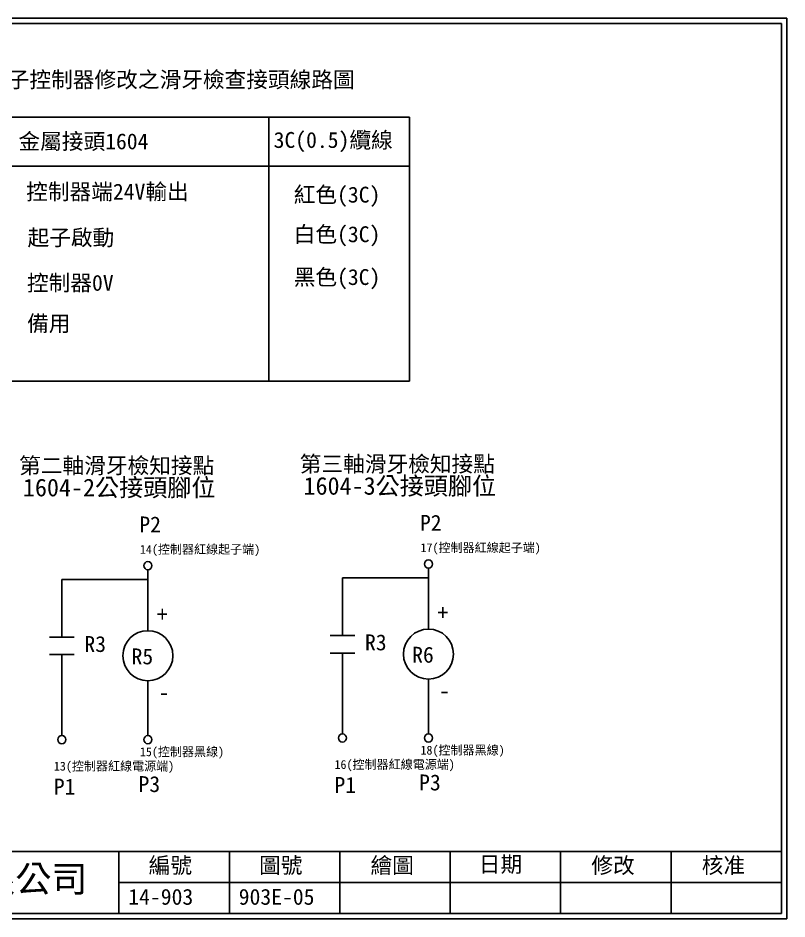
# Model space of a CAD drawing. Extents: x 926 to 1213, y 3 to 207.
# Drawn here: x 1038.6 to 1212.7, y 3 to 207 of the extents above; entities that cross this region are included whole.
import ezdxf

# ---------------------------------------------------------------- set-up
doc = ezdxf.new("R2010")
doc.units = 0
doc.layers.get('0').update_dxf_attribs({"linetype": 'CONTINUOUS'})
doc.layers.add('圖框層', color=7, linetype='CONTINUOUS')
doc.layers.add('標尺寸層', color=3, linetype='CONTINUOUS')
doc.styles.add('CNS', font='romanc.shx', dxfattribs={"bigfont": 'chineset.shx'})
doc.styles.add('STSL', font='kaiu.ttf')

msp = doc.modelspace()

# ---------------------------------------------------------------- linework, layer by layer
at = {"color": 7}
for p, q in [((1048.56, 79.87), (1068.04, 79.87)), ((1112.09, 80.24), (1131.57, 80.24))]:
    msp.add_line(p, q, dxfattribs=at)
at = {"layer": '圖框層', "color": 7}
for p, q in [((1212.74, 206.97), (925.74, 206.97)), ((1212.74, 3), (1212.74, 206.97)), ((1211.49, 205.72), (926.99, 205.72)), ((1211.49, 4.25), (1211.49, 205.72)), ((926.99, 18.25), (1211.49, 18.25)), ((1061.49, 4.25), (1061.49, 18.25)), ((1086.49, 4.25), (1086.49, 18.25)), ((1111.49, 4.25), (1111.49, 18.25)), ((1136.49, 4.25), (1136.49, 18.25)), ((1161.49, 4.25), (1161.49, 18.25)), ((1186.49, 4.25), (1186.49, 18.25)), ((1061.49, 11.25), (1211.49, 11.25)), ((926.99, 4.25), (1211.49, 4.25)), ((925.74, 3), (1212.74, 3))]:
    msp.add_line(p, q, dxfattribs=at)
at = {"layer": '標尺寸層', "color": 7}
for p, q in [((1095.39, 124.77), (1095.39, 184.49)), ((1095.39, 184.49), (1127.25, 184.49)), ((1127.25, 184.49), (1127.25, 124.77)), ((1014.06, 173.4), (1127.25, 173.4)), ((1014.06, 124.77), (1127.25, 124.77)), ((1068.04, 82.07), (1068.04, 68.27)), ((1131.57, 82.44), (1131.57, 68.65)), ((1048.56, 79.87), (1048.56, 68.27)), ((1112.09, 80.24), (1112.09, 68.65)), ((1048.56, 68.27), (1048.56, 66.81)), ((1112.09, 68.65), (1112.09, 67.18)), ((1045.78, 66.81), (1051.34, 66.81)), ((1109.31, 67.18), (1114.88, 67.18)), ((1045.78, 62.84), (1051.34, 62.84)), ((1048.56, 62.84), (1048.56, 44.52)), ((1109.31, 63.21), (1114.88, 63.21)), ((1112.09, 63.21), (1112.09, 44.9)), ((1131.57, 57.32), (1131.57, 44.9)), ((1068.04, 56.95), (1068.04, 44.52))]:
    msp.add_line(p, q, dxfattribs=at)
msp.add_lwpolyline([(1014.06, 124.77), (1014.06, 184.49), (1095.39, 184.49), (1095.39, 124.77)], dxfattribs=at)
for centre, radius in [((1068.04, 82.99), 0.92), ((1131.57, 83.36), 0.92), ((1068.04, 62.61), 5.66), ((1131.57, 62.98), 5.66), ((1112.09, 43.98), 0.92), ((1131.57, 43.98), 0.92), ((1048.56, 43.6), 0.92), ((1068.04, 43.6), 0.92)]:
    msp.add_circle(centre, radius, dxfattribs=at)

# ---------------------------------------------------------------- texts
at = {"color": 1, "char_height": 4, "attachment_point": 1, "style": 'CNS'}
for s, insert, width in [('{\\fDFKai-SB|b0|i0|c136|p65;1604-2公接頭腳位}', (1039.74, 102.68), 47.4143), ('{\\fDFKai-SB|b0|i0|c136|p65;1604-3公接頭腳位}', (1103.28, 103.05), 45.6971)]:
    msp.add_mtext(s, dxfattribs=dict(at, insert=insert, width=width))
at = {"layer": '圖框層', "color": 4, "style": 'STSL'}
for s, height, p in [('電動起子控制器修改之滑牙檢查接頭線路圖 ', 3.6, (1021.57, 191.23)), ('3C(0.5)纜線', 3.6, (1096.51, 177.56)), ('金屬接頭1604', 3.6, (1038.72, 177.25)), ('控制器端24V輸出', 3.6, (1040.48, 165.86)), ('紅色(3C)', 3.6, (1101.05, 165.18)), ('起子啟動', 3.6, (1040.78, 155.46)), ('白色(3C)', 3.6, (1101.05, 156.22)), ('控制器0V', 3.6, (1040.65, 145.22)), ('黑色(3C)', 3.6, (1101.05, 146.53)), ('備用', 3.6, (1040.7, 136.03)), ('第三軸滑牙檢知接點 ', 3.6, (1102.42, 104.22)), ('第二軸滑牙檢知接點 ', 3.6, (1038.88, 103.85)), ('+', 3.6, (1133.61, 70.59)), ('+', 3.6, (1070.08, 70.22)), ('R3', 3.6, (1117.19, 63.82)), ('R3', 3.6, (1053.66, 63.45)), ('R5', 3.6, (1064.34, 60.65)), ('R6', 3.6, (1127.87, 61.02)), ('-', 3.6, (1070.46, 52.53)), ('-', 3.6, (1133.99, 52.9)), ('編號', 3.6, (1068.21, 13.34)), ('圖號', 3.6, (1093.21, 13.34)), ('繪圖', 3.6, (1118.44, 13.34)), ('日期', 3.6, (1142.96, 13.59)), ('修改', 3.6, (1168.44, 13.34)), ('核准', 3.6, (1193.44, 13.34)), ('泓陞自動化科技有限公司', 6, (964.35, 9.08)), ('14-903', 3.6, (1063.61, 6.22)), ('903E-05', 3.6, (1088.61, 6.22))]:
    msp.add_text(s, height=height, dxfattribs=at).set_placement(p)
at = {"layer": '圖框層', "color": 1, "style": 'STSL'}
for s, p in [('P2', (1066.1, 90.52)), ('P2', (1129.64, 90.89)), ('P1', (1046.74, 31.18)), ('P3', (1065.92, 31.74)), ('P1', (1110.28, 31.55)), ('P3', (1129.45, 32.11))]:
    msp.add_text(s, height=3.6, dxfattribs=at).set_placement(p)
at = {"layer": '圖框層', "style": 'STSL'}
for s, p in [('14(控制器紅線起子端)', (1066.22, 85.68)), ('17(控制器紅線起子端)', (1129.75, 86.05)), ('15(控制器黑線)', (1066.22, 39.85)), ('18(控制器黑線)', (1129.75, 40.22)), ('13(控制器紅線電源端)', (1046.74, 36.6)), ('16(控制器紅線電源端)', (1110.28, 36.98))]:
    msp.add_text(s, height=2, dxfattribs=at).set_placement(p)

doc.saveas('drawing.dxf')
